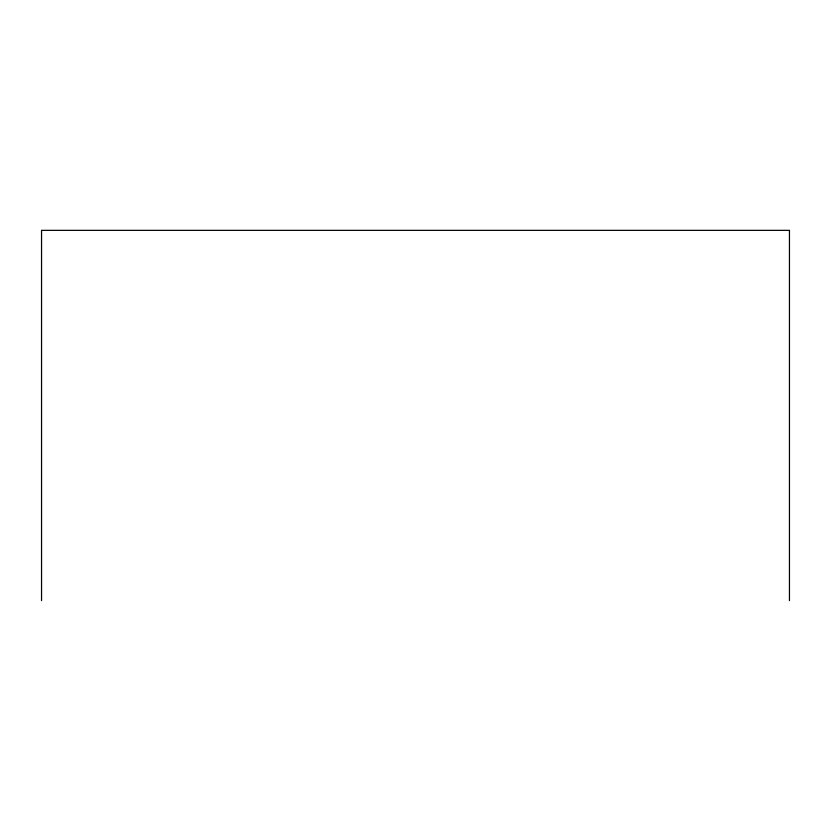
<?xml version="1.0" encoding="UTF-8"?>
<svg xmlns="http://www.w3.org/2000/svg" width="831" height="831" viewBox="0 0 831 831"><rect width="100%" height="100%" fill="white"/><g stroke="black" fill="none" stroke-linecap="round" stroke-linejoin="round"><path stroke-width="1.25" d="M789.45 600.647L789.45 230.353L41.55 230.353L41.55 600.647"/></g></svg>
